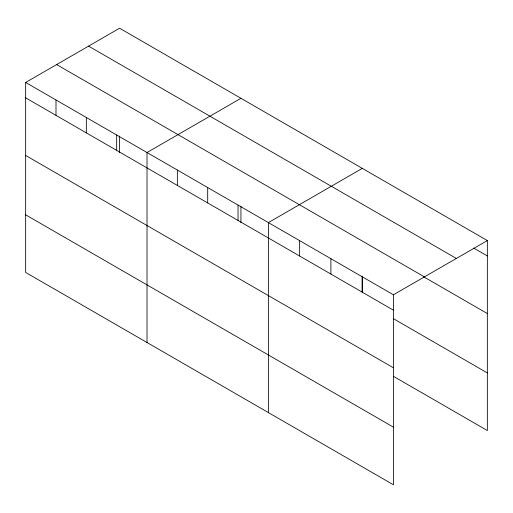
<?xml version="1.0" encoding="UTF-8"?>
<svg xmlns="http://www.w3.org/2000/svg" width="513" height="513" viewBox="0 0 513 513"><rect width="100%" height="100%" fill="white"/><g stroke="black" fill="none" stroke-linecap="round" stroke-linejoin="round"><path stroke-width="0.77" d="M25.65 82.458L393.42 294.789L393.42 484.772L25.65 272.441L25.65 82.458L119.58 28.228L487.35 240.559L487.35 430.542L393.567 376.401M240.943 98.297L147.013 152.528L147.013 342.511M362.306 168.367L268.376 222.597L268.376 412.58M393.42 294.789L487.35 240.559M473.755 248.087L487.35 255.936M88.582 46.125L456.352 258.456M56.648 64.561L424.418 276.892M423.469 276.674L487.35 313.558M25.65 97.836L393.42 310.166M393.567 318.778L487.35 372.925M25.65 155.458L393.42 367.789M25.65 214.825L393.42 427.156M362.306 276.193L362.306 292.814M362.159 276.738L362.159 292.121M330.898 258.693L330.898 274.07M299.637 240.642L299.637 256.025M240.943 206.123L240.943 222.745M238.038 205.078L238.038 220.455M207.694 187.559L207.694 202.943M177.357 170.04L177.357 185.424M119.58 136.054L119.58 152.675M116.675 135.009L116.675 150.386M86.331 117.49L86.331 132.873M55.994 99.977L55.994 115.354"/></g></svg>
